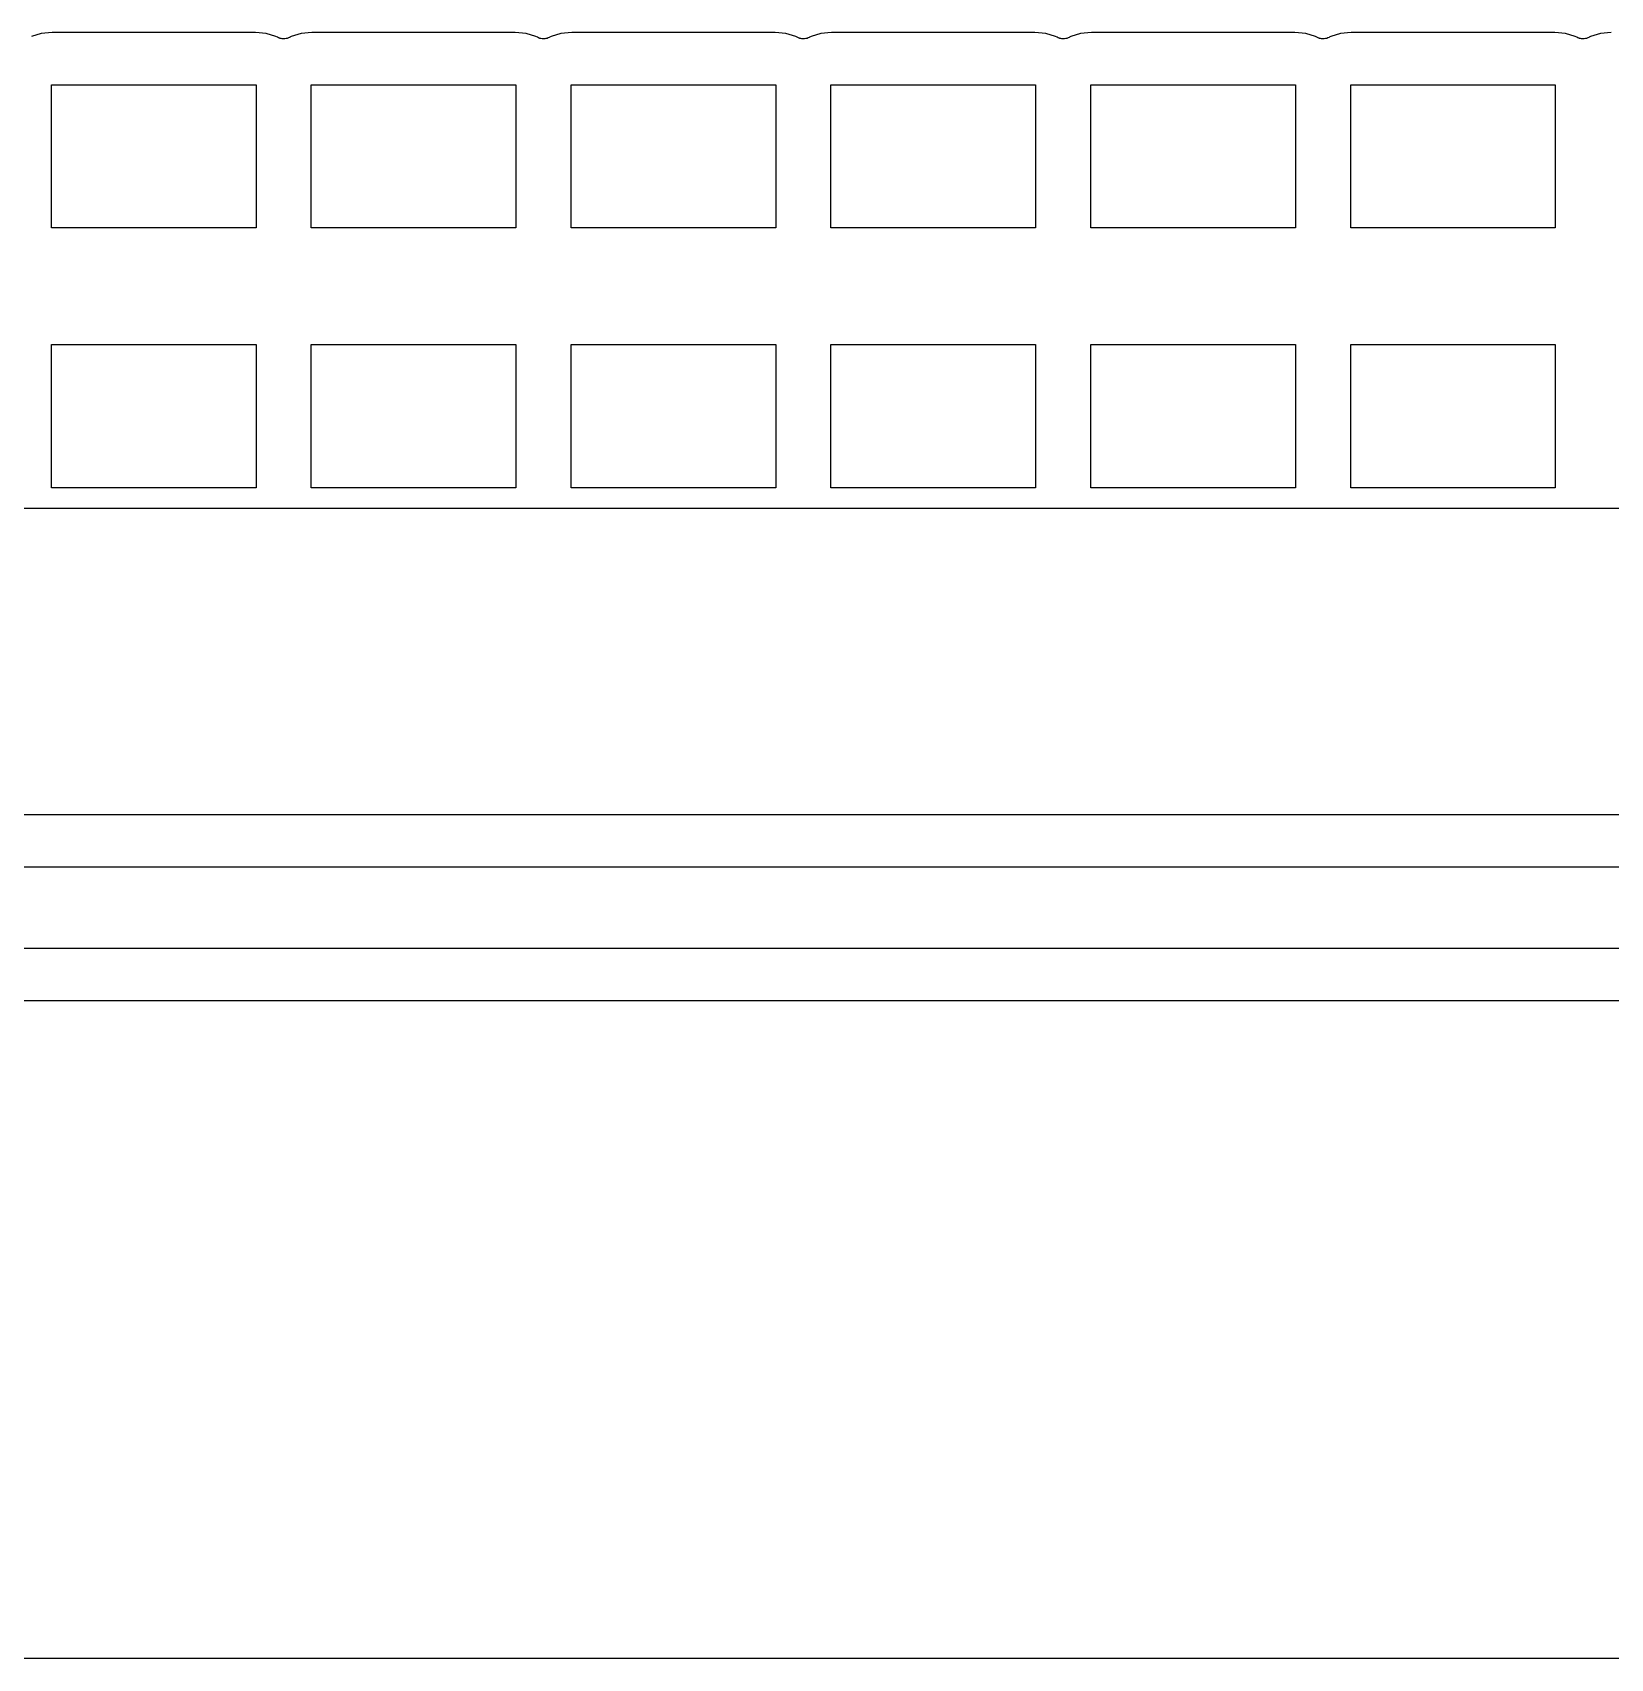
# Model space of a CAD drawing. Extents: x 77 to 164, y -183 to -59.
# Drawn here: x 107.74 to 123.16, y -182.6 to -166.7 of the extents above; entities that cross this region are included whole.
import ezdxf

# ---------------------------------------------------------------- set-up
doc = ezdxf.new("R2010")
doc.units = 0
doc.header["$MEASUREMENT"] = 0
doc.layers.add('BLACK', color=7, linetype='CONTINUOUS')

msp = doc.modelspace()

# ---------------------------------------------------------------- linework, layer by layer
at = {"layer": 'BLACK', "linetype": 'CONTINUOUS'}
for p, q in [((107.82, -166.714), (107.725, -166.743)), ((107.926, -166.704), (107.82, -166.714)), ((109.914, -166.704), (107.926, -166.704)), ((110.02, -166.714), (109.914, -166.704)), ((110.115, -166.743), (110.02, -166.714)), ((110.13, -166.751), (110.115, -166.743)), ((110.141, -166.756), (110.13, -166.751)), ((110.152, -166.76), (110.141, -166.756)), ((110.237, -166.756), (110.226, -166.761)), ((110.248, -166.752), (110.237, -166.756)), ((110.249, -166.752), (110.248, -166.752)), ((110.25, -166.751), (110.249, -166.752)), ((110.249, -166.752), (110.249, -166.752)), ((110.249, -166.752), (110.249, -166.752)), ((110.265, -166.743), (110.25, -166.751)), ((110.36, -166.714), (110.265, -166.743)), ((110.466, -166.704), (110.36, -166.714)), ((112.454, -166.704), (110.466, -166.704)), ((112.56, -166.714), (112.454, -166.704)), ((112.655, -166.743), (112.56, -166.714)), ((112.67, -166.751), (112.655, -166.743)), ((112.681, -166.756), (112.67, -166.751)), ((112.692, -166.76), (112.681, -166.756)), ((112.777, -166.756), (112.766, -166.761)), ((112.788, -166.752), (112.777, -166.756)), ((112.789, -166.752), (112.788, -166.752)), ((112.79, -166.751), (112.789, -166.752)), ((112.789, -166.752), (112.789, -166.752)), ((112.789, -166.752), (112.789, -166.752)), ((112.805, -166.743), (112.79, -166.751)), ((112.9, -166.714), (112.805, -166.743)), ((113.006, -166.704), (112.9, -166.714)), ((114.994, -166.704), (113.006, -166.704)), ((115.1, -166.714), (114.994, -166.704)), ((115.195, -166.743), (115.1, -166.714)), ((115.21, -166.751), (115.195, -166.743)), ((115.221, -166.756), (115.21, -166.751)), ((115.232, -166.76), (115.221, -166.756)), ((115.317, -166.756), (115.306, -166.761)), ((115.328, -166.752), (115.317, -166.756)), ((115.329, -166.752), (115.328, -166.752)), ((115.33, -166.751), (115.329, -166.752)), ((115.329, -166.752), (115.329, -166.752)), ((115.329, -166.752), (115.329, -166.752)), ((115.345, -166.743), (115.33, -166.751)), ((115.44, -166.714), (115.345, -166.743)), ((115.546, -166.704), (115.44, -166.714)), ((117.534, -166.704), (115.546, -166.704)), ((117.64, -166.714), (117.534, -166.704)), ((117.735, -166.743), (117.64, -166.714)), ((117.75, -166.751), (117.735, -166.743)), ((117.761, -166.756), (117.75, -166.751)), ((117.772, -166.76), (117.761, -166.756)), ((117.857, -166.756), (117.846, -166.761)), ((117.868, -166.752), (117.857, -166.756)), ((117.869, -166.752), (117.868, -166.752)), ((117.87, -166.751), (117.869, -166.752)), ((117.869, -166.752), (117.869, -166.752)), ((117.869, -166.752), (117.869, -166.752)), ((117.885, -166.743), (117.87, -166.751)), ((117.98, -166.714), (117.885, -166.743)), ((118.086, -166.704), (117.98, -166.714)), ((120.074, -166.704), (118.086, -166.704)), ((120.18, -166.714), (120.074, -166.704)), ((120.275, -166.743), (120.18, -166.714)), ((120.29, -166.751), (120.275, -166.743)), ((120.301, -166.756), (120.29, -166.751)), ((120.312, -166.76), (120.301, -166.756)), ((120.397, -166.756), (120.386, -166.761)), ((120.408, -166.752), (120.397, -166.756)), ((120.409, -166.752), (120.408, -166.752)), ((120.41, -166.751), (120.409, -166.752)), ((120.409, -166.752), (120.409, -166.752)), ((120.409, -166.752), (120.409, -166.752)), ((120.425, -166.743), (120.41, -166.751)), ((120.52, -166.714), (120.425, -166.743)), ((120.626, -166.704), (120.52, -166.714)), ((122.614, -166.704), (120.626, -166.704)), ((122.72, -166.714), (122.614, -166.704)), ((122.815, -166.743), (122.72, -166.714)), ((122.83, -166.751), (122.815, -166.743)), ((122.841, -166.756), (122.83, -166.751)), ((122.852, -166.76), (122.841, -166.756)), ((122.937, -166.756), (122.926, -166.761)), ((122.948, -166.752), (122.937, -166.756)), ((122.949, -166.752), (122.948, -166.752)), ((122.95, -166.751), (122.949, -166.752)), ((122.949, -166.752), (122.949, -166.752)), ((122.949, -166.752), (122.949, -166.752)), ((122.965, -166.743), (122.95, -166.751)), ((123.06, -166.714), (122.965, -166.743)), ((123.166, -166.704), (123.06, -166.714)), ((110.152, -166.761), (110.152, -166.76)), ((110.153, -166.761), (110.152, -166.761)), ((110.165, -166.763), (110.153, -166.761)), ((110.176, -166.766), (110.165, -166.763)), ((110.177, -166.766), (110.176, -166.766)), ((110.189, -166.766), (110.177, -166.766)), ((110.177, -166.766), (110.177, -166.766)), ((110.201, -166.766), (110.189, -166.766)), ((110.202, -166.766), (110.201, -166.766)), ((110.214, -166.763), (110.202, -166.766)), ((110.202, -166.766), (110.202, -166.766)), ((110.225, -166.761), (110.214, -166.763)), ((110.226, -166.761), (110.225, -166.761)), ((110.226, -166.761), (110.226, -166.761)), ((112.692, -166.761), (112.692, -166.76)), ((112.693, -166.761), (112.692, -166.761)), ((112.705, -166.763), (112.693, -166.761)), ((112.716, -166.766), (112.705, -166.763)), ((112.717, -166.766), (112.716, -166.766)), ((112.729, -166.766), (112.717, -166.766)), ((112.717, -166.766), (112.717, -166.766)), ((112.741, -166.766), (112.729, -166.766)), ((112.742, -166.766), (112.741, -166.766)), ((112.754, -166.763), (112.742, -166.766)), ((112.742, -166.766), (112.742, -166.766)), ((112.765, -166.761), (112.754, -166.763)), ((112.766, -166.761), (112.765, -166.761)), ((112.766, -166.761), (112.766, -166.761)), ((115.232, -166.761), (115.232, -166.76)), ((115.233, -166.761), (115.232, -166.761)), ((115.245, -166.763), (115.233, -166.761)), ((115.256, -166.766), (115.245, -166.763)), ((115.257, -166.766), (115.256, -166.766)), ((115.269, -166.766), (115.257, -166.766)), ((115.257, -166.766), (115.257, -166.766)), ((115.281, -166.766), (115.269, -166.766)), ((115.282, -166.766), (115.281, -166.766)), ((115.294, -166.763), (115.282, -166.766)), ((115.282, -166.766), (115.282, -166.766)), ((115.305, -166.761), (115.294, -166.763)), ((115.306, -166.761), (115.305, -166.761)), ((115.306, -166.761), (115.306, -166.761)), ((117.772, -166.761), (117.772, -166.76)), ((117.773, -166.761), (117.772, -166.761)), ((117.785, -166.763), (117.773, -166.761)), ((117.796, -166.766), (117.785, -166.763)), ((117.797, -166.766), (117.796, -166.766)), ((117.809, -166.766), (117.797, -166.766)), ((117.797, -166.766), (117.797, -166.766)), ((117.821, -166.766), (117.809, -166.766)), ((117.822, -166.766), (117.821, -166.766)), ((117.834, -166.763), (117.822, -166.766)), ((117.822, -166.766), (117.822, -166.766)), ((117.845, -166.761), (117.834, -166.763)), ((117.846, -166.761), (117.845, -166.761)), ((117.846, -166.761), (117.846, -166.761)), ((120.312, -166.761), (120.312, -166.76)), ((120.313, -166.761), (120.312, -166.761)), ((120.325, -166.763), (120.313, -166.761)), ((120.336, -166.766), (120.325, -166.763)), ((120.337, -166.766), (120.336, -166.766)), ((120.349, -166.766), (120.337, -166.766)), ((120.337, -166.766), (120.337, -166.766)), ((120.361, -166.766), (120.349, -166.766)), ((120.362, -166.766), (120.361, -166.766)), ((120.374, -166.763), (120.362, -166.766)), ((120.362, -166.766), (120.362, -166.766)), ((120.385, -166.761), (120.374, -166.763)), ((120.386, -166.761), (120.385, -166.761)), ((120.386, -166.761), (120.386, -166.761)), ((122.852, -166.761), (122.852, -166.76)), ((122.853, -166.761), (122.852, -166.761)), ((122.865, -166.763), (122.853, -166.761)), ((122.876, -166.766), (122.865, -166.763)), ((122.877, -166.766), (122.876, -166.766)), ((122.889, -166.766), (122.877, -166.766)), ((122.877, -166.766), (122.877, -166.766)), ((122.901, -166.766), (122.889, -166.766)), ((122.902, -166.766), (122.901, -166.766)), ((122.914, -166.763), (122.902, -166.766)), ((122.902, -166.766), (122.902, -166.766)), ((122.925, -166.761), (122.914, -166.763)), ((122.926, -166.761), (122.925, -166.761)), ((122.926, -166.761), (122.926, -166.761)), ((107.92, -168.615), (107.92, -167.215)), ((107.92, -167.215), (109.92, -167.215)), ((109.92, -167.215), (109.92, -168.615)), ((110.46, -168.615), (110.46, -167.215)), ((110.46, -167.215), (112.46, -167.215)), ((112.46, -167.215), (112.46, -168.615)), ((113, -168.615), (113, -167.215)), ((113, -167.215), (115, -167.215)), ((115, -167.215), (115, -168.615)), ((115.54, -168.615), (115.54, -167.215)), ((115.54, -167.215), (117.54, -167.215)), ((117.54, -167.215), (117.54, -168.615)), ((118.08, -168.615), (118.08, -167.215)), ((118.08, -167.215), (120.08, -167.215)), ((120.08, -167.215), (120.08, -168.615)), ((120.62, -168.615), (120.62, -167.215)), ((120.62, -167.215), (122.62, -167.215)), ((122.62, -167.215), (122.62, -168.615)), ((109.92, -168.615), (107.92, -168.615)), ((112.46, -168.615), (110.46, -168.615)), ((115, -168.615), (113, -168.615)), ((117.54, -168.615), (115.54, -168.615)), ((120.08, -168.615), (118.08, -168.615)), ((122.62, -168.615), (120.62, -168.615)), ((107.92, -171.155), (107.92, -169.755)), ((107.92, -169.755), (109.92, -169.755)), ((109.92, -169.755), (109.92, -171.155)), ((110.46, -171.155), (110.46, -169.755)), ((110.46, -169.755), (112.46, -169.755)), ((112.46, -169.755), (112.46, -171.155)), ((113, -171.155), (113, -169.755)), ((113, -169.755), (115, -169.755)), ((115, -169.755), (115, -171.155)), ((115.54, -171.155), (115.54, -169.755)), ((115.54, -169.755), (117.54, -169.755)), ((117.54, -169.755), (117.54, -171.155)), ((118.08, -171.155), (118.08, -169.755)), ((118.08, -169.755), (120.08, -169.755)), ((120.08, -169.755), (120.08, -171.155)), ((120.62, -171.155), (120.62, -169.755)), ((120.62, -169.755), (122.62, -169.755)), ((122.62, -169.755), (122.62, -171.155)), ((109.92, -171.155), (107.92, -171.155)), ((112.46, -171.155), (110.46, -171.155)), ((115, -171.155), (113, -171.155)), ((117.54, -171.155), (115.54, -171.155)), ((120.08, -171.155), (118.08, -171.155)), ((122.62, -171.155), (120.62, -171.155)), ((102.526, -171.355), (145.68, -171.355)), ((145.875, -174.352), (98.1948, -174.352)), ((97.9347, -174.86), (146.138, -174.86)), ((146.284, -175.66), (97.7886, -175.66)), ((97.8198, -176.168), (146.253, -176.168)), ((164.185, -182.601), (76.86, -182.601))]:
    msp.add_line(p, q, dxfattribs=at)

doc.saveas('drawing.dxf')
